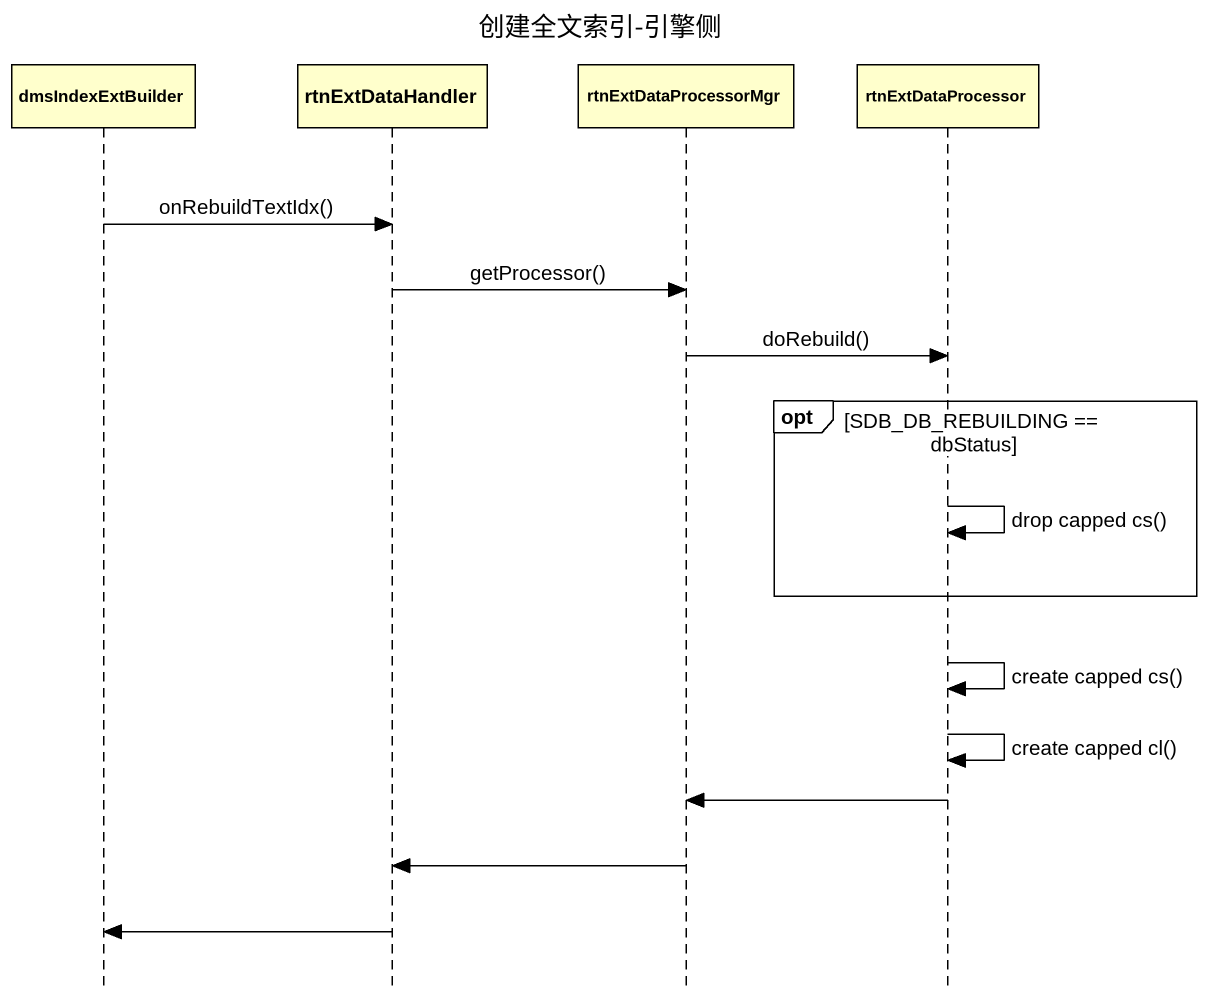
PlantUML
@startuml
title 创建全文索引-引擎侧
hide footbox
participant dmsIndexExtBuilder
participant rtnExtDataHandler
participant rtnExtDataProcessorMgr
participant rtnExtDataProcessor

dmsIndexExtBuilder -> rtnExtDataHandler : onRebuildTextIdx()
rtnExtDataHandler -> rtnExtDataProcessorMgr : getProcessor()
rtnExtDataProcessorMgr -> rtnExtDataProcessor : doRebuild()
opt SDB_DB_REBUILDING == dbStatus
  rtnExtDataProcessor -> rtnExtDataProcessor : drop capped cs()
end
rtnExtDataProcessor -> rtnExtDataProcessor : create capped cs()
rtnExtDataProcessor -> rtnExtDataProcessor : create capped cl()
rtnExtDataProcessor -> rtnExtDataProcessorMgr
rtnExtDataProcessorMgr -> rtnExtDataHandler
rtnExtDataHandler -> dmsIndexExtBuilder
@enduml
